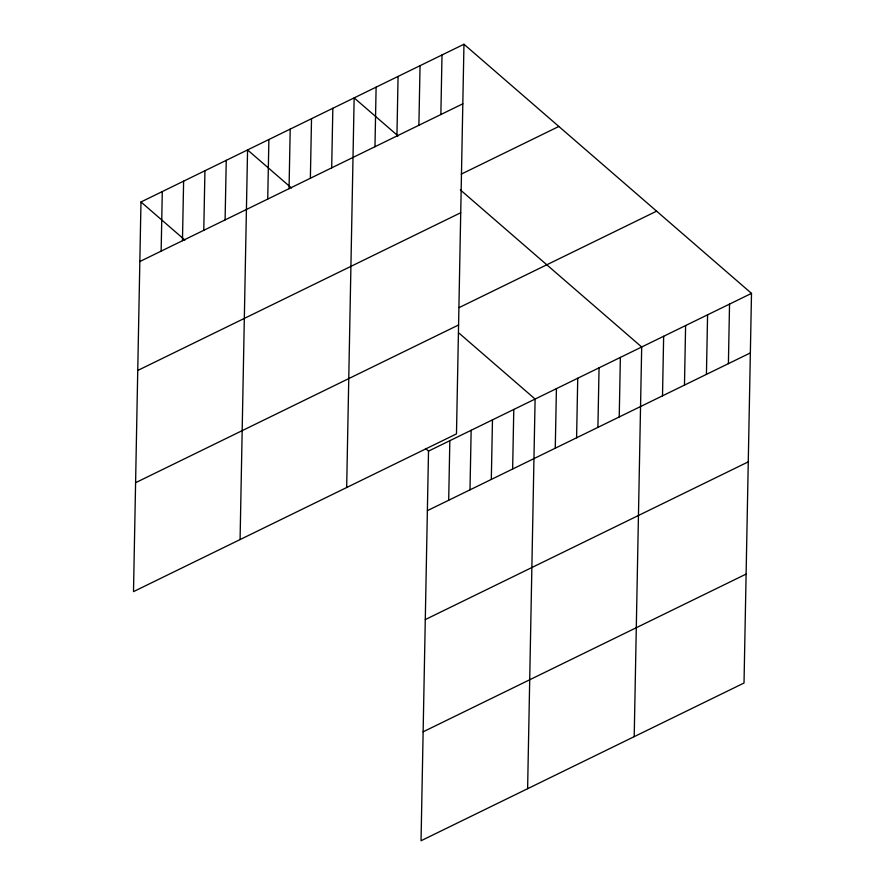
<?xml version="1.0" encoding="UTF-8"?>
<svg xmlns="http://www.w3.org/2000/svg" width="885" height="885" viewBox="0 0 885 885"><rect width="100%" height="100%" fill="white"/><g stroke="black" fill="none" stroke-linecap="round" stroke-linejoin="round"><path stroke-width="1.33" d="M140.98 201.979L133.502 591.622L456.483 433.893L463.961 44.25L140.98 201.979L184.932 240.056M161.147 251.13L162.298 191.569M182.465 240.72L183.615 181.159M203.782 230.31L204.933 170.75M225.1 219.9L226.25 160.34M240.078 539.573L247.568 149.93L291.508 188.007M267.735 199.081L268.885 139.52M289.052 188.671L290.203 129.11M310.37 178.261L311.52 118.701M331.687 167.851L332.837 108.291M346.666 487.524L354.155 97.881L398.095 135.958M374.974 146.711L376.114 87.15M396.934 135.98L398.073 76.431M418.893 125.261L420.043 65.7M425.519 448.507L428.517 451.107L421.039 840.75L744.019 683.021L751.498 293.377L463.961 44.25M440.863 114.53L442.002 54.981M448.695 500.246L449.834 440.686M470.001 489.836L471.152 430.276M491.319 479.427L492.469 419.866M512.636 469.017L513.787 409.456M527.615 788.701L535.104 399.047L459.193 333.28M555.271 448.197L556.422 388.637M576.589 437.787L577.739 378.227M597.906 427.378L599.056 367.817M619.223 416.968L620.374 357.407M634.202 736.652L641.691 346.997L460.355 189.899M662.511 395.838L663.65 336.278M684.47 385.108L685.609 325.547M706.429 374.377L707.58 314.828M728.399 363.658L729.539 304.097M139.83 261.54L462.822 103.811M461.24 174.135L558.855 126.455M137.739 370.461L460.731 212.743M459.16 307.582L656.615 211.161M135.593 482.701L458.574 324.972M428.517 451.107L751.498 293.377M427.378 510.656L750.358 352.927M425.276 619.589L748.267 461.859M423.13 731.818L746.11 574.088"/></g></svg>
